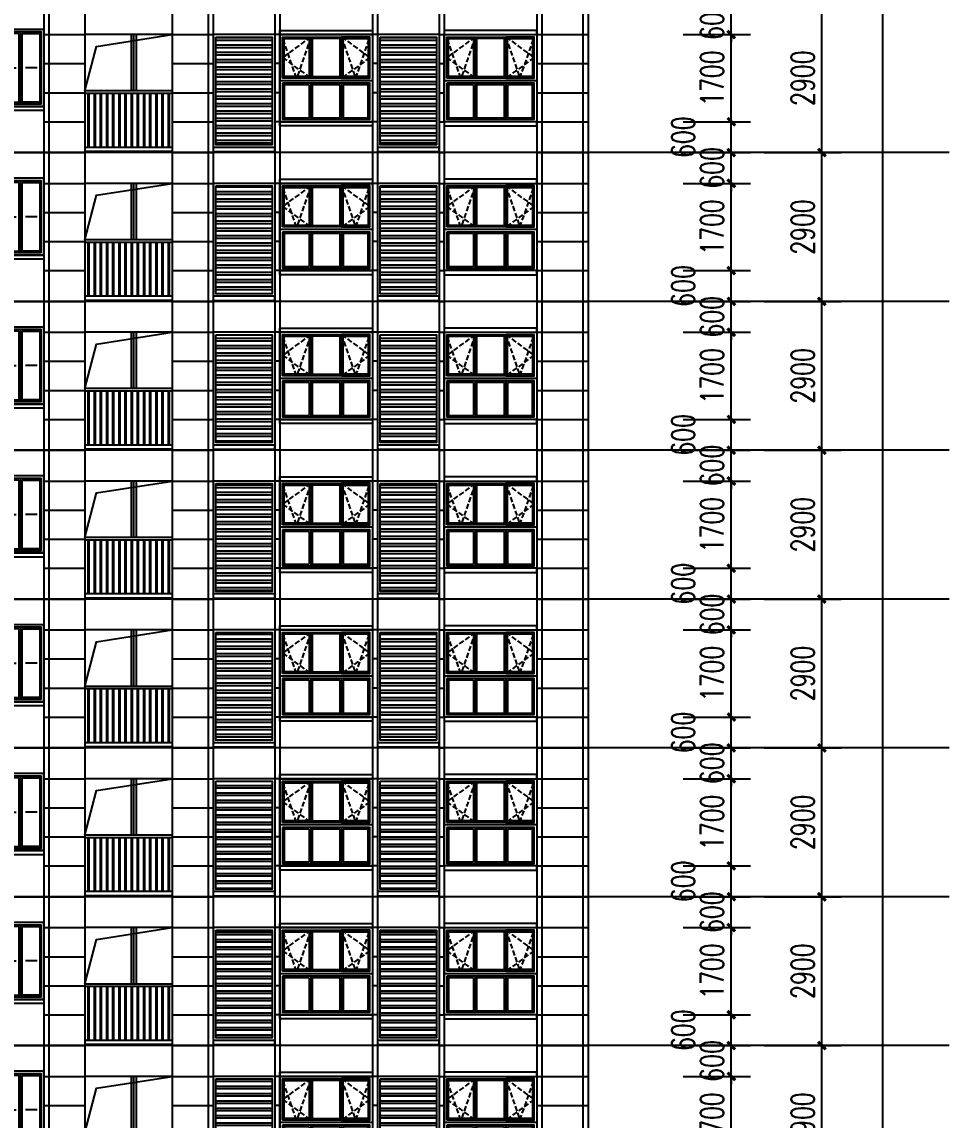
# Model space of a CAD drawing. Extents: x -59851 to 653804, y -249523 to 437614.
# Drawn here: x 485741 to 503797, y 393438 to 414833 of the extents above; entities that cross this region are included whole.
import ezdxf

# ---------------------------------------------------------------- set-up
doc = ezdxf.new("R2010")
doc.units = 0
doc.header["$LTSCALE"] = 1000
doc.header["$MEASUREMENT"] = 0
doc.linetypes.add('DASH', pattern=[0.35, 0.25, -0.1])
for name, color, linetype in [('A-材质分割线（横向）', 252, 'Continuous'), ('A-材质分割线（竖向）', 8, 'Continuous'), ('A-注释', 8, 'Continuous'), ('A-洞口', 105, 'Continuous'), ('A-示意', 8, 'Continuous'), ('A-第三道尺寸线', 105, 'Continuous'), ('DOTE', 16, 'Continuous'), ('ELE-0', 142, 'Continuous'), ('ELE-2', 31, 'Continuous'), ('ELE-3', 35, 'Continuous'), ('ELE-6', 8, 'Continuous'), ('PUB_DIM', 3, 'Continuous'), ('PUB_HATCH', 8, 'Continuous'), ('栏杆', 142, 'Continuous')]:
    doc.layers.add(name, color=color, linetype=linetype)
doc.styles.add('_TCH_DIM_T3', font='SIMPLEX.shx', dxfattribs={"width": 0.705882, "bigfont": 'GBCBIG.shx'})
doc.dimstyles.new('_TCH_ARCH&&150', dxfattribs={"dimtxt": 446.25, "dimasz": 150, "dimexe": 375, "dimexo": 450, "dimgap": 150, "dimtad": 1, "dimdec": 0, "dimzin": 0, "dimdsep": 46, "dimtxsty": '_TCH_DIM_T3', "dimblk": 'ARCHTICK', "dimcen": 0.09, "dimclrt": 7, "dimazin": 2, "dimtfac": 1, "dimtdec": 0, "dimtix": 1, "dimtmove": 2, "dimatfit": 3, "dimfxl": 0, "dimtolj": 1, "dimtzin": 0, "dimarcsym": 0})
pattern_1 = [(180, (0, 0), (-1e-14, -142.875), []), (180, (-47.63, 47.63), (-1e-14, -142.875), [])]

# ---------------------------------------------------------------- blocks, each defined once
blk = doc.blocks.new('151400')
at = {"layer": 'A-示意', "linetype": 'DASH', "ltscale": 0.4}
for points in [[(426808, 377013), (426258, 376363), (426808, 375713)], [(426258, 377013), (426533, 375713), (426808, 377013)]]:
    blk.add_lwpolyline(points, dxfattribs=at)
at = {"layer": 'ELE-0'}
blk.add_line((426808, 375713), (426808, 377013), dxfattribs=at)
for points in [[(426208, 375663), (427708, 375663), (427708, 377063), (426208, 377063)], [(426258, 375713), (427658, 375713), (427658, 377013), (426258, 377013)], [(426778, 376983), (426288, 376983), (426288, 375743), (426778, 375743)], [(426838, 376983), (427628, 376983), (427628, 375743), (426838, 375743)]]:
    blk.add_lwpolyline(points, close=True, dxfattribs=at)
blk = doc.blocks.new('jfdjksjkjkjkjkkj')
at = {"layer": 'A-注释'}
for points in [[(429217, 363047), (429067, 363047), (429067, 363067)], [(429399, 363047), (429549, 363047), (429549, 363067)]]:
    blk.add_hatch(color=256, dxfattribs=at).paths.add_polyline_path(points)
for points in [[(428988, 363047), (429217, 363047)], [(429628, 363047), (429399, 363047)]]:
    blk.add_lwpolyline(points, dxfattribs=at)
at = {"layer": 'ELE-0'}
blk.add_line((429308, 362347), (429308, 363747), dxfattribs=at)
for points in [[(428858, 362297), (429758, 362297), (429758, 363797), (428858, 363797)], [(428908, 362347), (429708, 362347), (429708, 363747), (428908, 363747)], [(429278, 363717), (428938, 363717), (428938, 362377), (429278, 362377)], [(429338, 363717), (429678, 363717), (429678, 362377), (429338, 362377)]]:
    blk.add_lwpolyline(points, close=True, dxfattribs=at)
blk = doc.blocks.new('1718')
at = {"layer": 'A-示意', "linetype": 'DASH', "ltscale": 0.4}
for points in [[(443561, 363543), (443011, 363143), (443561, 362743)], [(443561, 363543), (443286, 362743), (443011, 363543)], [(444161, 363543), (444711, 363143), (444161, 362743)], [(444161, 363543), (444436, 362743), (444711, 363543)]]:
    blk.add_lwpolyline(points, dxfattribs=at)
at = {"layer": 'ELE-0'}
for p, q in [((443561, 363543), (443561, 362743)), ((444761, 363543), (444761, 361943)), ((444761, 362693), (442961, 362693)), ((443561, 362643), (443561, 361943)), ((444161, 362643), (444161, 361943)), ((443531, 362613), (443531, 361973)), ((444191, 362613), (444191, 361973))]:
    blk.add_line(p, q, dxfattribs=at)
for points in [[(442961, 361893), (442961, 363593), (444761, 363593), (444761, 361893), (442961, 361893)], [(443531, 362613), (443041, 362613), (443041, 361973), (443531, 361973)], [(444191, 361973), (444681, 361973), (444681, 362613), (444191, 362613)]]:
    blk.add_lwpolyline(points, dxfattribs=at)
for points in [[(443011, 362743), (443011, 363543), (444161, 363543), (444161, 362743)], [(443531, 362773), (443041, 362773), (443041, 363513), (443531, 363513)], [(443591, 362773), (444131, 362773), (444131, 363513), (443591, 363513)], [(444161, 362743), (444711, 362743), (444711, 363543), (444161, 363543)], [(444191, 363513), (444681, 363513), (444681, 362773), (444191, 362773)], [(443011, 362643), (443011, 361943), (444711, 361943), (444711, 362643)], [(444131, 362613), (443591, 362613), (443591, 361973), (444131, 361973)]]:
    blk.add_lwpolyline(points, close=True, dxfattribs=at)
blk = doc.blocks.new('17001100')
for p, q in [((12192, 399579), (10492, 399579)), ((12192, 399529), (10492, 399529)), ((10834, 399529), (10602, 399529)), ((10855, 399529), (10834, 399529))]:
    blk.add_line(p, q)
for points in [[(10552, 399529), (10552, 398479)], [(10572, 399529), (10572, 398479)], [(10672, 399529), (10672, 398479)], [(10692, 399529), (10692, 398479)], [(10792, 399529), (10792, 398479)], [(10812, 399529), (10812, 398479)], [(10912, 399529), (10912, 398479)], [(10932, 399529), (10932, 398479)], [(11032, 399529), (11032, 398479)], [(11052, 399529), (11052, 398479)], [(11152, 399529), (11152, 398479)], [(11172, 399529), (11172, 398479)], [(11272, 399529), (11272, 398479)], [(11292, 399529), (11292, 398479)], [(11392, 399529), (11392, 398479)], [(11412, 399529), (11412, 398479)], [(11512, 399529), (11512, 398479)], [(11532, 399529), (11532, 398479)], [(11632, 399529), (11632, 398479)], [(11652, 399529), (11652, 398479)], [(11752, 399529), (11752, 398479)], [(11772, 399529), (11772, 398479)], [(11872, 399529), (11872, 398479)], [(11892, 399529), (11892, 398479)], [(11992, 399529), (11992, 398479)], [(12012, 399529), (12012, 398479)], [(12112, 399529), (12112, 398479)], [(12132, 399529), (12132, 398479)]]:
    blk.add_lwpolyline(points)
blk = doc.blocks.new('nanssliman')
at = {"layer": 'PUB_HATCH'}
h = blk.add_hatch(dxfattribs=at)
h.set_pattern_fill('ANSI32', color=256, scale=30, angle=135)
h.set_pattern_definition([(180, (-15200, 0), (-1e-14, -142.875), []), (180, (-15247.63, 47.63), (-1e-14, -142.875), [])])
h.paths.add_polyline_path([(421108, 363647), (422208, 363647), (422208, 361547), (421108, 361547)])
h = blk.add_hatch(dxfattribs=at)
h.set_pattern_fill('ANSI32', color=256, scale=30, angle=135)
h.set_pattern_definition(pattern_1)
h.paths.add_polyline_path([(424308, 363647), (425408, 363647), (425408, 361547), (424308, 361547)])
h = blk.add_hatch(dxfattribs=at)
h.set_pattern_fill('ANSI32', color=256, scale=30, angle=135)
h.set_pattern_definition([(180, (-3200, 0), (-1e-14, -142.875), []), (180, (-3247.63, 47.63), (-1e-14, -142.875), [])])
h.paths.add_polyline_path([(433108, 363647), (434208, 363647), (434208, 361547), (433108, 361547)])
h = blk.add_hatch(dxfattribs=at)
h.set_pattern_fill('ANSI32', color=256, scale=30, angle=135)
h.set_pattern_definition(pattern_1)
h.paths.add_polyline_path([(436308, 363647), (437408, 363647), (437408, 361547), (436308, 361547)])
at = {"layer": 'A-材质分割线（横向）'}
for p, q in [((427558, 363697), (428858, 363697)), ((429758, 363697), (430558, 363697)), ((427558, 363130), (428858, 363130)), ((429758, 363130), (430558, 363130)), ((427558, 362564), (428858, 362564)), ((429758, 362564), (430558, 362564)), ((427558, 361997), (428858, 361997)), ((429758, 361997), (430558, 361997)), ((427558, 361397), (430558, 361397))]:
    blk.add_line(p, q, dxfattribs=at)
for points in [[(418358, 363697), (419158, 363697)], [(421058, 363697), (420958, 363697)], [(422258, 363697), (422358, 363697)], [(424258, 363697), (424158, 363697)], [(425458, 363697), (426058, 363697)], [(432258, 363697), (433058, 363697)], [(434358, 363697), (434258, 363697)], [(436258, 363697), (436158, 363697)], [(437458, 363697), (437558, 363697)], [(439358, 363697), (440358, 363697)], [(418358, 363130), (419158, 363130)], [(421058, 363130), (420958, 363130)], [(422258, 363130), (422358, 363130)], [(424258, 363130), (424158, 363130)], [(425458, 363130), (426058, 363130)], [(432258, 363130), (433058, 363130)], [(434358, 363130), (434258, 363130)], [(436258, 363130), (436158, 363130)], [(437458, 363130), (437558, 363130)], [(439358, 363130), (440358, 363130)], [(418358, 362564), (419158, 362564)], [(421058, 362564), (420958, 362564)], [(422258, 362564), (422358, 362564)], [(424258, 362564), (424158, 362564)], [(425458, 362564), (426058, 362564)], [(432258, 362564), (433058, 362564)], [(434358, 362564), (434258, 362564)], [(436258, 362564), (436158, 362564)], [(437458, 362564), (437558, 362564)], [(439358, 362564), (440358, 362564)], [(418358, 361997), (419158, 361997)], [(421058, 361997), (420958, 361997)], [(422258, 361997), (422358, 361997)], [(424258, 361997), (424158, 361997)], [(425458, 361997), (426058, 361997)], [(432258, 361997), (433058, 361997)], [(434358, 361997), (434258, 361997)], [(436258, 361997), (436158, 361997)], [(437458, 361997), (437558, 361997)], [(439358, 361997), (440358, 361997)], [(418358, 361397), (419158, 361397)], [(421058, 361397), (420958, 361397)], [(422258, 361397), (422358, 361397)], [(424258, 361397), (424158, 361397)], [(425458, 361397), (426058, 361397)], [(432258, 361397), (433058, 361397)], [(434358, 361397), (434258, 361397)], [(436258, 361397), (436158, 361397)], [(437458, 361397), (437558, 361397)], [(439358, 361397), (440358, 361397)]]:
    blk.add_lwpolyline(points, dxfattribs=at)
at = {"layer": 'A-材质分割线（竖向）'}
for points in [[(426058, 364297), (426058, 363697)], [(427558, 364297), (427558, 363697)], [(426058, 362297), (426058, 362297)], [(426058, 362217), (426058, 361397)], [(427558, 362297), (427558, 362297)], [(427558, 362217), (427558, 361397)]]:
    blk.add_lwpolyline(points, dxfattribs=at)
at = {"layer": 'A-洞口'}
blk.add_lwpolyline([(430558, 362597), (430784, 363466), (432258, 363697)], dxfattribs=at)
at = {"layer": 'ELE-2'}
for points in [[(418458, 364297), (418458, 361397)], [(419058, 364297), (419058, 361397)], [(419158, 364297), (419158, 361397)], [(420958, 364297), (420958, 361397)], [(421058, 364297), (421058, 361397)], [(422258, 364297), (422258, 361397)], [(422358, 364297), (422358, 361397)], [(424158, 364297), (424158, 361397)], [(424258, 364297), (424258, 361397)], [(425458, 364297), (425458, 361397)], [(425558, 364297), (425558, 361397)], [(428858, 364297), (428858, 361397)], [(429758, 364297), (429758, 361397)], [(430558, 364297), (430558, 361397)], [(432258, 364297), (432258, 361397)], [(433058, 364297), (433058, 361397)], [(434258, 364297), (434258, 361397)], [(434358, 364297), (434358, 361397)], [(436158, 364297), (436158, 361997)], [(436258, 364297), (436258, 361397)], [(437458, 364297), (437458, 361397)], [(437558, 364297), (437558, 361397)], [(439358, 364297), (439358, 361397)], [(439458, 364297), (439458, 361397)], [(426058, 363697), (426058, 362297)], [(427558, 363697), (427558, 362297)], [(436158, 361917), (436158, 361397)]]:
    blk.add_lwpolyline(points, dxfattribs=at)
at = {"layer": 'ELE-3'}
for points in [[(418358, 364297), (418358, 361397)], [(440358, 364297), (440358, 361397)], [(429758, 363797), (428858, 363797)], [(422258, 363697), (421058, 363697)], [(425458, 363697), (424258, 363697)], [(432258, 363697), (430558, 363697)], [(434258, 363697), (433058, 363697)], [(437458, 363697), (436258, 363697)], [(429758, 362297), (428858, 362297)], [(428908, 362297), (428908, 362217)], [(432258, 361497), (430558, 361497)], [(432258, 361417), (430558, 361417)]]:
    blk.add_lwpolyline(points, dxfattribs=at)
for points in [[(420958, 363697), (419158, 363697), (419158, 363777), (420958, 363777)], [(422358, 363697), (424158, 363697), (424158, 363777), (422358, 363777)], [(434358, 363777), (436158, 363777), (436158, 363697), (434358, 363697)], [(439358, 363777), (437558, 363777), (437558, 363697), (439358, 363697)], [(426008, 362217), (427608, 362217), (427608, 362297), (426008, 362297)], [(428858, 362297), (429758, 362297), (429758, 362217), (428858, 362217)], [(420958, 361917), (419158, 361917), (419158, 361997), (420958, 361997)], [(422358, 361917), (424158, 361917), (424158, 361997), (422358, 361997)], [(434358, 361997), (436158, 361997), (436158, 361917), (434358, 361917)], [(439358, 361997), (437558, 361997), (437558, 361917), (439358, 361917)], [(422258, 361497), (421058, 361497), (421058, 361417), (422258, 361417)], [(424258, 361497), (425458, 361497), (425458, 361417), (424258, 361417)], [(434258, 361497), (433058, 361497), (433058, 361417), (434258, 361417)], [(437458, 361497), (436258, 361497), (436258, 361417), (437458, 361417)]]:
    blk.add_lwpolyline(points, close=True, dxfattribs=at)
at = {"layer": 'ELE-6'}
for points in [[(431458, 363697), (431458, 362597)], [(431508, 363697), (431508, 362597)], [(431558, 363697), (431558, 362597)]]:
    blk.add_lwpolyline(points, dxfattribs=at)
at = {"layer": 'PUB_HATCH'}
for points in [[(421108, 363647), (422208, 363647), (422208, 361547), (421108, 361547)], [(424308, 363647), (425408, 363647), (425408, 361547), (424308, 361547)], [(433108, 363647), (434208, 363647), (434208, 361547), (433108, 361547)], [(436308, 363647), (437408, 363647), (437408, 361547), (436308, 361547)]]:
    blk.add_lwpolyline(points, close=True, dxfattribs=at)
at = {"layer": 'ELE-0'}
for name, p in [('jfdjksjkjkjkjkkj', (0, 0)), ('1718', (-20603, 104)), ('151400', (-150, -13366)), ('1718', (-8603, 104)), ('1718', (-5403, 104))]:
    blk.add_blockref(name, p, dxfattribs=at)
at = {"layer": 'ELE-0', "xscale": -1}
blk.add_blockref('1718', (863919, 104), dxfattribs=at)
at = {"layer": '栏杆'}
blk.add_blockref('17001100', (420066, -36982), dxfattribs=at)
blk = doc.blocks.new('_ArchTick')
at = {"color": 0, "linetype": 'ByBlock', "const_width": 0.4}
blk.add_lwpolyline([(-0.5, -0.5), (0.5, 0.5)], dxfattribs=at)
blk = doc.blocks.new('*D3803')
at = {"layer": 'Defpoints', "color": 0, "transparency": 16777216}
for p in [(500911, 419288), (502510, 419288), (500911, 364438)]:
    blk.add_point(p, dxfattribs=at)
at = {"layer": 'PUB_DIM', "color": 0, "lineweight": -2, "transparency": 16777216}
for p, q in [((501361, 419288), (502885, 419288)), ((502510, 364438), (502510, 419288)), ((501361, 364438), (502885, 364438))]:
    blk.add_line(p, q, dxfattribs=at)
at = {"layer": 'PUB_DIM', "color": 0, "lineweight": -2, "transparency": 16777216, "xscale": 150, "yscale": 150, "zscale": 150}
for p, rotation in [((502510, 419288), 90), ((502510, 364438), 270)]:
    blk.add_blockref('_ArchTick', p, dxfattribs=dict(at, rotation=rotation))
at = {"layer": 'PUB_DIM', "color": 7, "transparency": 16777216, "insert": (502137, 391863), "char_height": 446.2, "attachment_point": 5, "rotation": 90, "style": '_TCH_DIM_T3'}
blk.add_mtext('\\A1;54850', dxfattribs=at)
blk = doc.blocks.new('*D3806')
at = {"layer": 'Defpoints', "color": 0, "transparency": 16777216}
for p in [(499748, 415188), (501321, 415188), (499748, 412288)]:
    blk.add_point(p, dxfattribs=at)
at = {"layer": 'PUB_DIM', "color": 0, "lineweight": -2, "transparency": 16777216}
for p, q in [((500198, 415188), (501696, 415188)), ((501321, 412288), (501321, 415188)), ((500198, 412288), (501696, 412288))]:
    blk.add_line(p, q, dxfattribs=at)
at = {"layer": 'PUB_DIM', "color": 0, "lineweight": -2, "transparency": 16777216, "xscale": 150, "yscale": 150, "zscale": 150}
for p, rotation in [((501321, 415188), 90), ((501321, 412288), 270)]:
    blk.add_blockref('_ArchTick', p, dxfattribs=dict(at, rotation=rotation))
at = {"layer": 'PUB_DIM', "color": 7, "transparency": 16777216, "insert": (500948, 413738), "char_height": 446.2, "attachment_point": 5, "rotation": 90, "style": '_TCH_DIM_T3'}
blk.add_mtext('\\A1;2900', dxfattribs=at)
blk = doc.blocks.new('*D3807')
at = {"layer": 'Defpoints', "color": 0, "transparency": 16777216}
for p in [(499748, 412288), (501321, 412288), (499748, 409388)]:
    blk.add_point(p, dxfattribs=at)
at = {"layer": 'PUB_DIM', "color": 0, "lineweight": -2, "transparency": 16777216}
for p, q in [((500198, 412288), (501696, 412288)), ((501321, 409388), (501321, 412288)), ((500198, 409388), (501696, 409388))]:
    blk.add_line(p, q, dxfattribs=at)
at = {"layer": 'PUB_DIM', "color": 0, "lineweight": -2, "transparency": 16777216, "xscale": 150, "yscale": 150, "zscale": 150}
for p, rotation in [((501321, 412288), 90), ((501321, 409388), 270)]:
    blk.add_blockref('_ArchTick', p, dxfattribs=dict(at, rotation=rotation))
at = {"layer": 'PUB_DIM', "color": 7, "transparency": 16777216, "insert": (500948, 410838), "char_height": 446.2, "attachment_point": 5, "rotation": 90, "style": '_TCH_DIM_T3'}
blk.add_mtext('\\A1;2900', dxfattribs=at)
blk = doc.blocks.new('*D3808')
at = {"layer": 'Defpoints', "color": 0, "transparency": 16777216}
for p in [(499748, 409388), (501321, 409388), (499748, 406488)]:
    blk.add_point(p, dxfattribs=at)
at = {"layer": 'PUB_DIM', "color": 0, "lineweight": -2, "transparency": 16777216}
for p, q in [((500198, 409388), (501696, 409388)), ((501321, 406488), (501321, 409388)), ((500198, 406488), (501696, 406488))]:
    blk.add_line(p, q, dxfattribs=at)
at = {"layer": 'PUB_DIM', "color": 0, "lineweight": -2, "transparency": 16777216, "xscale": 150, "yscale": 150, "zscale": 150}
for p, rotation in [((501321, 409388), 90), ((501321, 406488), 270)]:
    blk.add_blockref('_ArchTick', p, dxfattribs=dict(at, rotation=rotation))
at = {"layer": 'PUB_DIM', "color": 7, "transparency": 16777216, "insert": (500948, 407938), "char_height": 446.2, "attachment_point": 5, "rotation": 90, "style": '_TCH_DIM_T3'}
blk.add_mtext('\\A1;2900', dxfattribs=at)
blk = doc.blocks.new('*D3809')
at = {"layer": 'Defpoints', "color": 0, "transparency": 16777216}
for p in [(499748, 406488), (501321, 406488), (499748, 403588)]:
    blk.add_point(p, dxfattribs=at)
at = {"layer": 'PUB_DIM', "color": 0, "lineweight": -2, "transparency": 16777216}
for p, q in [((500198, 406488), (501696, 406488)), ((501321, 403588), (501321, 406488)), ((500198, 403588), (501696, 403588))]:
    blk.add_line(p, q, dxfattribs=at)
at = {"layer": 'PUB_DIM', "color": 0, "lineweight": -2, "transparency": 16777216, "xscale": 150, "yscale": 150, "zscale": 150}
for p, rotation in [((501321, 406488), 90), ((501321, 403588), 270)]:
    blk.add_blockref('_ArchTick', p, dxfattribs=dict(at, rotation=rotation))
at = {"layer": 'PUB_DIM', "color": 7, "transparency": 16777216, "insert": (500948, 405038), "char_height": 446.2, "attachment_point": 5, "rotation": 90, "style": '_TCH_DIM_T3'}
blk.add_mtext('\\A1;2900', dxfattribs=at)
blk = doc.blocks.new('*D3810')
at = {"layer": 'Defpoints', "color": 0, "transparency": 16777216}
for p in [(499748, 403588), (501321, 403588), (499748, 400688)]:
    blk.add_point(p, dxfattribs=at)
at = {"layer": 'PUB_DIM', "color": 0, "lineweight": -2, "transparency": 16777216}
for p, q in [((500198, 403588), (501696, 403588)), ((501321, 400688), (501321, 403588)), ((500198, 400688), (501696, 400688))]:
    blk.add_line(p, q, dxfattribs=at)
at = {"layer": 'PUB_DIM', "color": 0, "lineweight": -2, "transparency": 16777216, "xscale": 150, "yscale": 150, "zscale": 150}
for p, rotation in [((501321, 403588), 90), ((501321, 400688), 270)]:
    blk.add_blockref('_ArchTick', p, dxfattribs=dict(at, rotation=rotation))
at = {"layer": 'PUB_DIM', "color": 7, "transparency": 16777216, "insert": (500948, 402138), "char_height": 446.2, "attachment_point": 5, "rotation": 90, "style": '_TCH_DIM_T3'}
blk.add_mtext('\\A1;2900', dxfattribs=at)
blk = doc.blocks.new('*D3811')
at = {"layer": 'Defpoints', "color": 0, "transparency": 16777216}
for p in [(499748, 400688), (501321, 400688), (499748, 397788)]:
    blk.add_point(p, dxfattribs=at)
at = {"layer": 'PUB_DIM', "color": 0, "lineweight": -2, "transparency": 16777216}
for p, q in [((500198, 400688), (501696, 400688)), ((501321, 397788), (501321, 400688)), ((500198, 397788), (501696, 397788))]:
    blk.add_line(p, q, dxfattribs=at)
at = {"layer": 'PUB_DIM', "color": 0, "lineweight": -2, "transparency": 16777216, "xscale": 150, "yscale": 150, "zscale": 150}
for p, rotation in [((501321, 400688), 90), ((501321, 397788), 270)]:
    blk.add_blockref('_ArchTick', p, dxfattribs=dict(at, rotation=rotation))
at = {"layer": 'PUB_DIM', "color": 7, "transparency": 16777216, "insert": (500948, 399238), "char_height": 446.2, "attachment_point": 5, "rotation": 90, "style": '_TCH_DIM_T3'}
blk.add_mtext('\\A1;2900', dxfattribs=at)
blk = doc.blocks.new('*D3812')
at = {"layer": 'Defpoints', "color": 0, "transparency": 16777216}
for p in [(499748, 397788), (501321, 397788), (499748, 394888)]:
    blk.add_point(p, dxfattribs=at)
at = {"layer": 'PUB_DIM', "color": 0, "lineweight": -2, "transparency": 16777216}
for p, q in [((500198, 397788), (501696, 397788)), ((501321, 394888), (501321, 397788)), ((500198, 394888), (501696, 394888))]:
    blk.add_line(p, q, dxfattribs=at)
at = {"layer": 'PUB_DIM', "color": 0, "lineweight": -2, "transparency": 16777216, "xscale": 150, "yscale": 150, "zscale": 150}
for p, rotation in [((501321, 397788), 90), ((501321, 394888), 270)]:
    blk.add_blockref('_ArchTick', p, dxfattribs=dict(at, rotation=rotation))
at = {"layer": 'PUB_DIM', "color": 7, "transparency": 16777216, "insert": (500948, 396338), "char_height": 446.2, "attachment_point": 5, "rotation": 90, "style": '_TCH_DIM_T3'}
blk.add_mtext('\\A1;2900', dxfattribs=at)
blk = doc.blocks.new('*D3813')
at = {"layer": 'Defpoints', "color": 0, "transparency": 16777216}
for p in [(499748, 394888), (501321, 394888), (499748, 391988)]:
    blk.add_point(p, dxfattribs=at)
at = {"layer": 'PUB_DIM', "color": 0, "lineweight": -2, "transparency": 16777216}
for p, q in [((500198, 394888), (501696, 394888)), ((501321, 391988), (501321, 394888)), ((500198, 391988), (501696, 391988))]:
    blk.add_line(p, q, dxfattribs=at)
at = {"layer": 'PUB_DIM', "color": 0, "lineweight": -2, "transparency": 16777216, "xscale": 150, "yscale": 150, "zscale": 150}
for p, rotation in [((501321, 394888), 90), ((501321, 391988), 270)]:
    blk.add_blockref('_ArchTick', p, dxfattribs=dict(at, rotation=rotation))
at = {"layer": 'PUB_DIM', "color": 7, "transparency": 16777216, "insert": (500948, 393438), "char_height": 446.2, "attachment_point": 5, "rotation": 90, "style": '_TCH_DIM_T3'}
blk.add_mtext('\\A1;2900', dxfattribs=at)
blk = doc.blocks.new('*D3852')
at = {"layer": 'A-第三道尺寸线', "color": 0, "lineweight": -2, "transparency": 16777216}
for p, q in [((498622, 394288), (499932, 394288)), ((499557, 392588), (499557, 394288)), ((498622, 392588), (499932, 392588))]:
    blk.add_line(p, q, dxfattribs=at)
at = {"layer": 'Defpoints', "color": 0, "transparency": 16777216}
for p in [(498172, 394288), (499557, 394288), (498172, 392588)]:
    blk.add_point(p, dxfattribs=at)
at = {"layer": 'A-第三道尺寸线', "color": 0, "lineweight": -2, "transparency": 16777216, "xscale": 150, "yscale": 150, "zscale": 150}
for p, rotation in [((499557, 394288), 90), ((499557, 392588), 270)]:
    blk.add_blockref('_ArchTick', p, dxfattribs=dict(at, rotation=rotation))
at = {"layer": 'A-第三道尺寸线', "color": 7, "transparency": 16777216, "insert": (499183, 393438), "char_height": 446.2, "attachment_point": 5, "rotation": 90, "style": '_TCH_DIM_T3'}
blk.add_mtext('\\A1;1700', dxfattribs=at)
blk = doc.blocks.new('*D3853')
at = {"layer": 'A-第三道尺寸线', "color": 0, "lineweight": -2, "transparency": 16777216}
for p, q in [((499557, 394888), (499557, 395038)), ((498622, 394888), (499932, 394888)), ((499557, 394288), (499557, 394888)), ((498622, 394288), (499932, 394288)), ((499557, 394288), (499557, 394138))]:
    blk.add_line(p, q, dxfattribs=at)
at = {"layer": 'Defpoints', "color": 0, "transparency": 16777216}
for p in [(498172, 394888), (499557, 394888), (498172, 394288)]:
    blk.add_point(p, dxfattribs=at)
at = {"layer": 'A-第三道尺寸线', "color": 0, "lineweight": -2, "transparency": 16777216, "xscale": 150, "yscale": 150, "zscale": 150}
for p, rotation in [((499557, 394888), 270), ((499557, 394288), 90)]:
    blk.add_blockref('_ArchTick', p, dxfattribs=dict(at, rotation=rotation))
at = {"layer": 'A-第三道尺寸线', "color": 7, "transparency": 16777216, "insert": (499183, 394588), "char_height": 446.2, "attachment_point": 5, "rotation": 90, "style": '_TCH_DIM_T3'}
blk.add_mtext('\\A1;600', dxfattribs=at)
blk = doc.blocks.new('*D3854')
at = {"layer": 'A-第三道尺寸线', "color": 0, "lineweight": -2, "transparency": 16777216}
for p, q in [((498622, 395488), (499932, 395488)), ((499557, 394888), (499557, 395488)), ((498622, 394888), (499932, 394888))]:
    blk.add_line(p, q, dxfattribs=at)
at = {"layer": 'Defpoints', "color": 0, "transparency": 16777216}
for p in [(498172, 395488), (499557, 395488), (498172, 394888)]:
    blk.add_point(p, dxfattribs=at)
at = {"layer": 'A-第三道尺寸线', "color": 0, "lineweight": -2, "transparency": 16777216, "xscale": 150, "yscale": 150, "zscale": 150}
for p, rotation in [((499557, 395488), 90), ((499557, 394888), 270)]:
    blk.add_blockref('_ArchTick', p, dxfattribs=dict(at, rotation=rotation))
at = {"layer": 'A-第三道尺寸线', "color": 7, "transparency": 16777216, "insert": (498619, 395188), "char_height": 446.2, "attachment_point": 5, "rotation": 90, "style": '_TCH_DIM_T3'}
blk.add_mtext('\\A1;600', dxfattribs=at)
blk = doc.blocks.new('*D3855')
at = {"layer": 'A-第三道尺寸线', "color": 0, "lineweight": -2, "transparency": 16777216}
for p, q in [((498622, 397188), (499932, 397188)), ((499557, 395488), (499557, 397188)), ((498622, 395488), (499932, 395488))]:
    blk.add_line(p, q, dxfattribs=at)
at = {"layer": 'Defpoints', "color": 0, "transparency": 16777216}
for p in [(498172, 397188), (499557, 397188), (498172, 395488)]:
    blk.add_point(p, dxfattribs=at)
at = {"layer": 'A-第三道尺寸线', "color": 0, "lineweight": -2, "transparency": 16777216, "xscale": 150, "yscale": 150, "zscale": 150}
for p, rotation in [((499557, 397188), 90), ((499557, 395488), 270)]:
    blk.add_blockref('_ArchTick', p, dxfattribs=dict(at, rotation=rotation))
at = {"layer": 'A-第三道尺寸线', "color": 7, "transparency": 16777216, "insert": (499183, 396338), "char_height": 446.2, "attachment_point": 5, "rotation": 90, "style": '_TCH_DIM_T3'}
blk.add_mtext('\\A1;1700', dxfattribs=at)
blk = doc.blocks.new('*D3856')
at = {"layer": 'A-第三道尺寸线', "color": 0, "lineweight": -2, "transparency": 16777216}
for p, q in [((498622, 397788), (499932, 397788)), ((499557, 397788), (499557, 397938)), ((499557, 397188), (499557, 397788)), ((498622, 397188), (499932, 397188)), ((499557, 397188), (499557, 397038))]:
    blk.add_line(p, q, dxfattribs=at)
at = {"layer": 'Defpoints', "color": 0, "transparency": 16777216}
for p in [(498172, 397788), (499557, 397788), (498172, 397188)]:
    blk.add_point(p, dxfattribs=at)
at = {"layer": 'A-第三道尺寸线', "color": 0, "lineweight": -2, "transparency": 16777216, "xscale": 150, "yscale": 150, "zscale": 150}
for p, rotation in [((499557, 397788), 270), ((499557, 397188), 90)]:
    blk.add_blockref('_ArchTick', p, dxfattribs=dict(at, rotation=rotation))
at = {"layer": 'A-第三道尺寸线', "color": 7, "transparency": 16777216, "insert": (499183, 397488), "char_height": 446.2, "attachment_point": 5, "rotation": 90, "style": '_TCH_DIM_T3'}
blk.add_mtext('\\A1;600', dxfattribs=at)
blk = doc.blocks.new('*D3857')
at = {"layer": 'A-第三道尺寸线', "color": 0, "lineweight": -2, "transparency": 16777216}
for p, q in [((498622, 398388), (499932, 398388)), ((499557, 397788), (499557, 398388)), ((498622, 397788), (499932, 397788))]:
    blk.add_line(p, q, dxfattribs=at)
at = {"layer": 'Defpoints', "color": 0, "transparency": 16777216}
for p in [(498172, 398388), (499557, 398388), (498172, 397788)]:
    blk.add_point(p, dxfattribs=at)
at = {"layer": 'A-第三道尺寸线', "color": 0, "lineweight": -2, "transparency": 16777216, "xscale": 150, "yscale": 150, "zscale": 150}
for p, rotation in [((499557, 398388), 90), ((499557, 397788), 270)]:
    blk.add_blockref('_ArchTick', p, dxfattribs=dict(at, rotation=rotation))
at = {"layer": 'A-第三道尺寸线', "color": 7, "transparency": 16777216, "insert": (498619, 398088), "char_height": 446.2, "attachment_point": 5, "rotation": 90, "style": '_TCH_DIM_T3'}
blk.add_mtext('\\A1;600', dxfattribs=at)
blk = doc.blocks.new('*D3858')
at = {"layer": 'A-第三道尺寸线', "color": 0, "lineweight": -2, "transparency": 16777216}
for p, q in [((498622, 400088), (499932, 400088)), ((499557, 398388), (499557, 400088)), ((498622, 398388), (499932, 398388))]:
    blk.add_line(p, q, dxfattribs=at)
at = {"layer": 'Defpoints', "color": 0, "transparency": 16777216}
for p in [(498172, 400088), (499557, 400088), (498172, 398388)]:
    blk.add_point(p, dxfattribs=at)
at = {"layer": 'A-第三道尺寸线', "color": 0, "lineweight": -2, "transparency": 16777216, "xscale": 150, "yscale": 150, "zscale": 150}
for p, rotation in [((499557, 400088), 90), ((499557, 398388), 270)]:
    blk.add_blockref('_ArchTick', p, dxfattribs=dict(at, rotation=rotation))
at = {"layer": 'A-第三道尺寸线', "color": 7, "transparency": 16777216, "insert": (499183, 399238), "char_height": 446.2, "attachment_point": 5, "rotation": 90, "style": '_TCH_DIM_T3'}
blk.add_mtext('\\A1;1700', dxfattribs=at)
blk = doc.blocks.new('*D3859')
at = {"layer": 'A-第三道尺寸线', "color": 0, "lineweight": -2, "transparency": 16777216}
for p, q in [((499557, 400688), (499557, 400838)), ((498622, 400688), (499932, 400688)), ((499557, 400088), (499557, 400688)), ((498622, 400088), (499932, 400088)), ((499557, 400088), (499557, 399938))]:
    blk.add_line(p, q, dxfattribs=at)
at = {"layer": 'Defpoints', "color": 0, "transparency": 16777216}
for p in [(498172, 400688), (499557, 400688), (498172, 400088)]:
    blk.add_point(p, dxfattribs=at)
at = {"layer": 'A-第三道尺寸线', "color": 0, "lineweight": -2, "transparency": 16777216, "xscale": 150, "yscale": 150, "zscale": 150}
for p, rotation in [((499557, 400688), 270), ((499557, 400088), 90)]:
    blk.add_blockref('_ArchTick', p, dxfattribs=dict(at, rotation=rotation))
at = {"layer": 'A-第三道尺寸线', "color": 7, "transparency": 16777216, "insert": (499183, 400388), "char_height": 446.2, "attachment_point": 5, "rotation": 90, "style": '_TCH_DIM_T3'}
blk.add_mtext('\\A1;600', dxfattribs=at)
blk = doc.blocks.new('*D3860')
at = {"layer": 'A-第三道尺寸线', "color": 0, "lineweight": -2, "transparency": 16777216}
for p, q in [((498622, 401288), (499932, 401288)), ((499557, 400688), (499557, 401288)), ((498622, 400688), (499932, 400688))]:
    blk.add_line(p, q, dxfattribs=at)
at = {"layer": 'Defpoints', "color": 0, "transparency": 16777216}
for p in [(498172, 401288), (499557, 401288), (498172, 400688)]:
    blk.add_point(p, dxfattribs=at)
at = {"layer": 'A-第三道尺寸线', "color": 0, "lineweight": -2, "transparency": 16777216, "xscale": 150, "yscale": 150, "zscale": 150}
for p, rotation in [((499557, 401288), 90), ((499557, 400688), 270)]:
    blk.add_blockref('_ArchTick', p, dxfattribs=dict(at, rotation=rotation))
at = {"layer": 'A-第三道尺寸线', "color": 7, "transparency": 16777216, "insert": (498619, 400988), "char_height": 446.2, "attachment_point": 5, "rotation": 90, "style": '_TCH_DIM_T3'}
blk.add_mtext('\\A1;600', dxfattribs=at)
blk = doc.blocks.new('*D3861')
at = {"layer": 'A-第三道尺寸线', "color": 0, "lineweight": -2, "transparency": 16777216}
for p, q in [((498622, 402988), (499932, 402988)), ((499557, 401288), (499557, 402988)), ((498622, 401288), (499932, 401288))]:
    blk.add_line(p, q, dxfattribs=at)
at = {"layer": 'Defpoints', "color": 0, "transparency": 16777216}
for p in [(498172, 402988), (499557, 402988), (498172, 401288)]:
    blk.add_point(p, dxfattribs=at)
at = {"layer": 'A-第三道尺寸线', "color": 0, "lineweight": -2, "transparency": 16777216, "xscale": 150, "yscale": 150, "zscale": 150}
for p, rotation in [((499557, 402988), 90), ((499557, 401288), 270)]:
    blk.add_blockref('_ArchTick', p, dxfattribs=dict(at, rotation=rotation))
at = {"layer": 'A-第三道尺寸线', "color": 7, "transparency": 16777216, "insert": (499183, 402138), "char_height": 446.2, "attachment_point": 5, "rotation": 90, "style": '_TCH_DIM_T3'}
blk.add_mtext('\\A1;1700', dxfattribs=at)
blk = doc.blocks.new('*D3862')
at = {"layer": 'A-第三道尺寸线', "color": 0, "lineweight": -2, "transparency": 16777216}
for p, q in [((499557, 403588), (499557, 403738)), ((498622, 403588), (499932, 403588)), ((499557, 402988), (499557, 403588)), ((498622, 402988), (499932, 402988)), ((499557, 402988), (499557, 402838))]:
    blk.add_line(p, q, dxfattribs=at)
at = {"layer": 'Defpoints', "color": 0, "transparency": 16777216}
for p in [(498172, 403588), (499557, 403588), (498172, 402988)]:
    blk.add_point(p, dxfattribs=at)
at = {"layer": 'A-第三道尺寸线', "color": 0, "lineweight": -2, "transparency": 16777216, "xscale": 150, "yscale": 150, "zscale": 150}
for p, rotation in [((499557, 403588), 270), ((499557, 402988), 90)]:
    blk.add_blockref('_ArchTick', p, dxfattribs=dict(at, rotation=rotation))
at = {"layer": 'A-第三道尺寸线', "color": 7, "transparency": 16777216, "insert": (499183, 403288), "char_height": 446.2, "attachment_point": 5, "rotation": 90, "style": '_TCH_DIM_T3'}
blk.add_mtext('\\A1;600', dxfattribs=at)
blk = doc.blocks.new('*D3863')
at = {"layer": 'A-第三道尺寸线', "color": 0, "lineweight": -2, "transparency": 16777216}
for p, q in [((498622, 404188), (499932, 404188)), ((499557, 403588), (499557, 404188)), ((498622, 403588), (499932, 403588))]:
    blk.add_line(p, q, dxfattribs=at)
at = {"layer": 'Defpoints', "color": 0, "transparency": 16777216}
for p in [(498172, 404188), (499557, 404188), (498172, 403588)]:
    blk.add_point(p, dxfattribs=at)
at = {"layer": 'A-第三道尺寸线', "color": 0, "lineweight": -2, "transparency": 16777216, "xscale": 150, "yscale": 150, "zscale": 150}
for p, rotation in [((499557, 404188), 90), ((499557, 403588), 270)]:
    blk.add_blockref('_ArchTick', p, dxfattribs=dict(at, rotation=rotation))
at = {"layer": 'A-第三道尺寸线', "color": 7, "transparency": 16777216, "insert": (498619, 403888), "char_height": 446.2, "attachment_point": 5, "rotation": 90, "style": '_TCH_DIM_T3'}
blk.add_mtext('\\A1;600', dxfattribs=at)
blk = doc.blocks.new('*D3864')
at = {"layer": 'A-第三道尺寸线', "color": 0, "lineweight": -2, "transparency": 16777216}
for p, q in [((498622, 405888), (499932, 405888)), ((499557, 404188), (499557, 405888)), ((498622, 404188), (499932, 404188))]:
    blk.add_line(p, q, dxfattribs=at)
at = {"layer": 'Defpoints', "color": 0, "transparency": 16777216}
for p in [(498172, 405888), (499557, 405888), (498172, 404188)]:
    blk.add_point(p, dxfattribs=at)
at = {"layer": 'A-第三道尺寸线', "color": 0, "lineweight": -2, "transparency": 16777216, "xscale": 150, "yscale": 150, "zscale": 150}
for p, rotation in [((499557, 405888), 90), ((499557, 404188), 270)]:
    blk.add_blockref('_ArchTick', p, dxfattribs=dict(at, rotation=rotation))
at = {"layer": 'A-第三道尺寸线', "color": 7, "transparency": 16777216, "insert": (499183, 405038), "char_height": 446.2, "attachment_point": 5, "rotation": 90, "style": '_TCH_DIM_T3'}
blk.add_mtext('\\A1;1700', dxfattribs=at)
blk = doc.blocks.new('*D3865')
at = {"layer": 'A-第三道尺寸线', "color": 0, "lineweight": -2, "transparency": 16777216}
for p, q in [((499557, 406488), (499557, 406638)), ((498622, 406488), (499932, 406488)), ((499557, 405888), (499557, 406488)), ((498622, 405888), (499932, 405888)), ((499557, 405888), (499557, 405738))]:
    blk.add_line(p, q, dxfattribs=at)
at = {"layer": 'Defpoints', "color": 0, "transparency": 16777216}
for p in [(498172, 406488), (499557, 406488), (498172, 405888)]:
    blk.add_point(p, dxfattribs=at)
at = {"layer": 'A-第三道尺寸线', "color": 0, "lineweight": -2, "transparency": 16777216, "xscale": 150, "yscale": 150, "zscale": 150}
for p, rotation in [((499557, 406488), 270), ((499557, 405888), 90)]:
    blk.add_blockref('_ArchTick', p, dxfattribs=dict(at, rotation=rotation))
at = {"layer": 'A-第三道尺寸线', "color": 7, "transparency": 16777216, "insert": (499183, 406188), "char_height": 446.2, "attachment_point": 5, "rotation": 90, "style": '_TCH_DIM_T3'}
blk.add_mtext('\\A1;600', dxfattribs=at)
blk = doc.blocks.new('*D3866')
at = {"layer": 'A-第三道尺寸线', "color": 0, "lineweight": -2, "transparency": 16777216}
for p, q in [((498622, 407088), (499932, 407088)), ((499557, 406488), (499557, 407088)), ((498622, 406488), (499932, 406488))]:
    blk.add_line(p, q, dxfattribs=at)
at = {"layer": 'Defpoints', "color": 0, "transparency": 16777216}
for p in [(498172, 407088), (499557, 407088), (498172, 406488)]:
    blk.add_point(p, dxfattribs=at)
at = {"layer": 'A-第三道尺寸线', "color": 0, "lineweight": -2, "transparency": 16777216, "xscale": 150, "yscale": 150, "zscale": 150}
for p, rotation in [((499557, 407088), 90), ((499557, 406488), 270)]:
    blk.add_blockref('_ArchTick', p, dxfattribs=dict(at, rotation=rotation))
at = {"layer": 'A-第三道尺寸线', "color": 7, "transparency": 16777216, "insert": (498619, 406788), "char_height": 446.2, "attachment_point": 5, "rotation": 90, "style": '_TCH_DIM_T3'}
blk.add_mtext('\\A1;600', dxfattribs=at)
blk = doc.blocks.new('*D3867')
at = {"layer": 'A-第三道尺寸线', "color": 0, "lineweight": -2, "transparency": 16777216}
for p, q in [((498622, 408788), (499932, 408788)), ((499557, 407088), (499557, 408788)), ((498622, 407088), (499932, 407088))]:
    blk.add_line(p, q, dxfattribs=at)
at = {"layer": 'Defpoints', "color": 0, "transparency": 16777216}
for p in [(498172, 408788), (499557, 408788), (498172, 407088)]:
    blk.add_point(p, dxfattribs=at)
at = {"layer": 'A-第三道尺寸线', "color": 0, "lineweight": -2, "transparency": 16777216, "xscale": 150, "yscale": 150, "zscale": 150}
for p, rotation in [((499557, 408788), 90), ((499557, 407088), 270)]:
    blk.add_blockref('_ArchTick', p, dxfattribs=dict(at, rotation=rotation))
at = {"layer": 'A-第三道尺寸线', "color": 7, "transparency": 16777216, "insert": (499183, 407938), "char_height": 446.2, "attachment_point": 5, "rotation": 90, "style": '_TCH_DIM_T3'}
blk.add_mtext('\\A1;1700', dxfattribs=at)
blk = doc.blocks.new('*D3868')
at = {"layer": 'A-第三道尺寸线', "color": 0, "lineweight": -2, "transparency": 16777216}
for p, q in [((499557, 409388), (499557, 409538)), ((498622, 409388), (499932, 409388)), ((499557, 408788), (499557, 409388)), ((498622, 408788), (499932, 408788)), ((499557, 408788), (499557, 408638))]:
    blk.add_line(p, q, dxfattribs=at)
at = {"layer": 'Defpoints', "color": 0, "transparency": 16777216}
for p in [(498172, 409388), (499557, 409388), (498172, 408788)]:
    blk.add_point(p, dxfattribs=at)
at = {"layer": 'A-第三道尺寸线', "color": 0, "lineweight": -2, "transparency": 16777216, "xscale": 150, "yscale": 150, "zscale": 150}
for p, rotation in [((499557, 409388), 270), ((499557, 408788), 90)]:
    blk.add_blockref('_ArchTick', p, dxfattribs=dict(at, rotation=rotation))
at = {"layer": 'A-第三道尺寸线', "color": 7, "transparency": 16777216, "insert": (499183, 409088), "char_height": 446.2, "attachment_point": 5, "rotation": 90, "style": '_TCH_DIM_T3'}
blk.add_mtext('\\A1;600', dxfattribs=at)
blk = doc.blocks.new('*D3869')
at = {"layer": 'A-第三道尺寸线', "color": 0, "lineweight": -2, "transparency": 16777216}
for p, q in [((498622, 409988), (499932, 409988)), ((499557, 409388), (499557, 409988)), ((498622, 409388), (499932, 409388))]:
    blk.add_line(p, q, dxfattribs=at)
at = {"layer": 'Defpoints', "color": 0, "transparency": 16777216}
for p in [(498172, 409988), (499557, 409988), (498172, 409388)]:
    blk.add_point(p, dxfattribs=at)
at = {"layer": 'A-第三道尺寸线', "color": 0, "lineweight": -2, "transparency": 16777216, "xscale": 150, "yscale": 150, "zscale": 150}
for p, rotation in [((499557, 409988), 90), ((499557, 409388), 270)]:
    blk.add_blockref('_ArchTick', p, dxfattribs=dict(at, rotation=rotation))
at = {"layer": 'A-第三道尺寸线', "color": 7, "transparency": 16777216, "insert": (498619, 409688), "char_height": 446.2, "attachment_point": 5, "rotation": 90, "style": '_TCH_DIM_T3'}
blk.add_mtext('\\A1;600', dxfattribs=at)
blk = doc.blocks.new('*D3870')
at = {"layer": 'A-第三道尺寸线', "color": 0, "lineweight": -2, "transparency": 16777216}
for p, q in [((498622, 411688), (499932, 411688)), ((499557, 409988), (499557, 411688)), ((498622, 409988), (499932, 409988))]:
    blk.add_line(p, q, dxfattribs=at)
at = {"layer": 'Defpoints', "color": 0, "transparency": 16777216}
for p in [(498172, 411688), (499557, 411688), (498172, 409988)]:
    blk.add_point(p, dxfattribs=at)
at = {"layer": 'A-第三道尺寸线', "color": 0, "lineweight": -2, "transparency": 16777216, "xscale": 150, "yscale": 150, "zscale": 150}
for p, rotation in [((499557, 411688), 90), ((499557, 409988), 270)]:
    blk.add_blockref('_ArchTick', p, dxfattribs=dict(at, rotation=rotation))
at = {"layer": 'A-第三道尺寸线', "color": 7, "transparency": 16777216, "insert": (499183, 410838), "char_height": 446.2, "attachment_point": 5, "rotation": 90, "style": '_TCH_DIM_T3'}
blk.add_mtext('\\A1;1700', dxfattribs=at)
blk = doc.blocks.new('*D3871')
at = {"layer": 'A-第三道尺寸线', "color": 0, "lineweight": -2, "transparency": 16777216}
for p, q in [((498622, 412288), (499932, 412288)), ((499557, 412288), (499557, 412438)), ((499557, 411688), (499557, 412288)), ((498622, 411688), (499932, 411688)), ((499557, 411688), (499557, 411538))]:
    blk.add_line(p, q, dxfattribs=at)
at = {"layer": 'Defpoints', "color": 0, "transparency": 16777216}
for p in [(498172, 412288), (499557, 412288), (498172, 411688)]:
    blk.add_point(p, dxfattribs=at)
at = {"layer": 'A-第三道尺寸线', "color": 0, "lineweight": -2, "transparency": 16777216, "xscale": 150, "yscale": 150, "zscale": 150}
for p, rotation in [((499557, 412288), 270), ((499557, 411688), 90)]:
    blk.add_blockref('_ArchTick', p, dxfattribs=dict(at, rotation=rotation))
at = {"layer": 'A-第三道尺寸线', "color": 7, "transparency": 16777216, "insert": (499183, 411988), "char_height": 446.2, "attachment_point": 5, "rotation": 90, "style": '_TCH_DIM_T3'}
blk.add_mtext('\\A1;600', dxfattribs=at)
blk = doc.blocks.new('*D3872')
at = {"layer": 'A-第三道尺寸线', "color": 0, "lineweight": -2, "transparency": 16777216}
for p, q in [((498622, 412888), (499932, 412888)), ((499557, 412288), (499557, 412888)), ((498622, 412288), (499932, 412288))]:
    blk.add_line(p, q, dxfattribs=at)
at = {"layer": 'Defpoints', "color": 0, "transparency": 16777216}
for p in [(498172, 412888), (499557, 412888), (498172, 412288)]:
    blk.add_point(p, dxfattribs=at)
at = {"layer": 'A-第三道尺寸线', "color": 0, "lineweight": -2, "transparency": 16777216, "xscale": 150, "yscale": 150, "zscale": 150}
for p, rotation in [((499557, 412888), 90), ((499557, 412288), 270)]:
    blk.add_blockref('_ArchTick', p, dxfattribs=dict(at, rotation=rotation))
at = {"layer": 'A-第三道尺寸线', "color": 7, "transparency": 16777216, "insert": (498619, 412588), "char_height": 446.2, "attachment_point": 5, "rotation": 90, "style": '_TCH_DIM_T3'}
blk.add_mtext('\\A1;600', dxfattribs=at)
blk = doc.blocks.new('*D3873')
at = {"layer": 'A-第三道尺寸线', "color": 0, "lineweight": -2, "transparency": 16777216}
for p, q in [((498622, 414588), (499932, 414588)), ((499557, 412888), (499557, 414588)), ((498622, 412888), (499932, 412888))]:
    blk.add_line(p, q, dxfattribs=at)
at = {"layer": 'Defpoints', "color": 0, "transparency": 16777216}
for p in [(498172, 414588), (499557, 414588), (498172, 412888)]:
    blk.add_point(p, dxfattribs=at)
at = {"layer": 'A-第三道尺寸线', "color": 0, "lineweight": -2, "transparency": 16777216, "xscale": 150, "yscale": 150, "zscale": 150}
for p, rotation in [((499557, 414588), 90), ((499557, 412888), 270)]:
    blk.add_blockref('_ArchTick', p, dxfattribs=dict(at, rotation=rotation))
at = {"layer": 'A-第三道尺寸线', "color": 7, "transparency": 16777216, "insert": (499183, 413738), "char_height": 446.2, "attachment_point": 5, "rotation": 90, "style": '_TCH_DIM_T3'}
blk.add_mtext('\\A1;1700', dxfattribs=at)
blk = doc.blocks.new('*D3874')
at = {"layer": 'A-第三道尺寸线', "color": 0, "lineweight": -2, "transparency": 16777216}
for p, q in [((499557, 415188), (499557, 415338)), ((498622, 415188), (499932, 415188)), ((499557, 414588), (499557, 415188)), ((498622, 414588), (499932, 414588)), ((499557, 414588), (499557, 414438))]:
    blk.add_line(p, q, dxfattribs=at)
at = {"layer": 'Defpoints', "color": 0, "transparency": 16777216}
for p in [(498172, 415188), (499557, 415188), (498172, 414588)]:
    blk.add_point(p, dxfattribs=at)
at = {"layer": 'A-第三道尺寸线', "color": 0, "lineweight": -2, "transparency": 16777216, "xscale": 150, "yscale": 150, "zscale": 150}
for p, rotation in [((499557, 415188), 270), ((499557, 414588), 90)]:
    blk.add_blockref('_ArchTick', p, dxfattribs=dict(at, rotation=rotation))
at = {"layer": 'A-第三道尺寸线', "color": 7, "transparency": 16777216, "insert": (499183, 414888), "char_height": 446.2, "attachment_point": 5, "rotation": 90, "style": '_TCH_DIM_T3'}
blk.add_mtext('\\A1;600', dxfattribs=at)

msp = doc.modelspace()

# ---------------------------------------------------------------- linework, layer by layer
at = {"layer": 'DOTE'}
for p, q in [((486266.5, 423848.2), (486266.5, 363523.9)), ((496666.5, 423848.2), (496666.5, 363523.9)), ((489366.5, 423287.8), (489366.5, 363523.9)), ((503797.4, 412287.8), (465417.9, 412287.8)), ((503797.4, 409387.8), (465417.9, 409387.8)), ((503797.4, 406487.8), (465417.9, 406487.8)), ((503797.4, 403587.8), (465417.9, 403587.8)), ((503797.4, 400687.8), (465417.9, 400687.8)), ((503797.4, 397787.8), (465417.9, 397787.8)), ((503797.4, 394887.8), (465417.9, 394887.8))]:
    msp.add_line(p, q, dxfattribs=at)

# ---------------------------------------------------------------- block references
for p in [(56408.3, 50890.8), (56408.3, 47990.8), (56408.3, 45090.8), (56408.3, 42190.8), (56408.3, 39290.8), (56408.3, 36390.8), (56408.3, 33490.8), (56408.3, 30590.8)]:
    msp.add_blockref('nanssliman', p)

# ---------------------------------------------------------------- dimensions: what is measured, and where the dimension line sits
at = {"layer": 'A-第三道尺寸线'}
for p1, p2, picture, middle in [((498172.5, 414587.8), (498172.5, 415187.8), '*D3874', (499183.4, 414887.8)), ((498172.5, 412887.8), (498172.5, 414587.8), '*D3873', (499183.4, 413737.8)), ((498172.5, 411687.8), (498172.5, 412287.8), '*D3871', (499183.4, 411987.8)), ((498172.5, 409987.8), (498172.5, 411687.8), '*D3870', (499183.4, 410837.8)), ((498172.5, 408787.8), (498172.5, 409387.8), '*D3868', (499183.4, 409087.8)), ((498172.5, 407087.8), (498172.5, 408787.8), '*D3867', (499183.4, 407937.8)), ((498172.5, 405887.8), (498172.5, 406487.8), '*D3865', (499183.4, 406187.8)), ((498172.5, 404187.8), (498172.5, 405887.8), '*D3864', (499183.4, 405037.8)), ((498172.5, 402987.8), (498172.5, 403587.8), '*D3862', (499183.4, 403287.8)), ((498172.5, 401287.8), (498172.5, 402987.8), '*D3861', (499183.4, 402137.8)), ((498172.5, 400087.8), (498172.5, 400687.8), '*D3859', (499183.4, 400387.8)), ((498172.5, 398387.8), (498172.5, 400087.8), '*D3858', (499183.4, 399237.8)), ((498172.5, 397187.8), (498172.5, 397787.8), '*D3856', (499183.4, 397487.8)), ((498172.5, 395487.8), (498172.5, 397187.8), '*D3855', (499183.4, 396337.8)), ((498172.5, 394287.8), (498172.5, 394887.8), '*D3853', (499183.4, 394587.8)), ((498172.5, 392587.8), (498172.5, 394287.8), '*D3852', (499183.4, 393437.8))]:
    dim = msp.add_aligned_dim(p1=p1, p2=p2, distance=-1384.1, dimstyle='_TCH_ARCH&&150', dxfattribs=at)
    dim.commit()
    dim.dimension.update_dxf_attribs({"geometry": picture, "text_midpoint": middle})
for base, p1, p2, picture, middle in [((499556.5, 412887.8), (498172.5, 412287.8), (498172.5, 412887.8), '*D3872', (498619, 412587.8)), ((499556.5, 409987.8), (498172.5, 409387.8), (498172.5, 409987.8), '*D3869', (498619, 409687.8)), ((499556.5, 407087.8), (498172.5, 406487.8), (498172.5, 407087.8), '*D3866', (498619, 406787.8)), ((499556.5, 404187.8), (498172.5, 403587.8), (498172.5, 404187.8), '*D3863', (498619, 403887.8)), ((499556.5, 401287.8), (498172.5, 400687.8), (498172.5, 401287.8), '*D3860', (498619, 400987.8)), ((499556.5, 398387.8), (498172.5, 397787.8), (498172.5, 398387.8), '*D3857', (498619, 398087.8)), ((499556.5, 395487.8), (498172.5, 394887.8), (498172.5, 395487.8), '*D3854', (498619, 395187.8))]:
    dim = msp.add_linear_dim(base=base, p1=p1, p2=p2, angle=90, dimstyle='_TCH_ARCH&&150', dxfattribs=at)
    dim.commit()
    dim.dimension.update_dxf_attribs({"geometry": picture, "text_midpoint": middle, "dimtype": 161})
at = {"layer": 'PUB_DIM'}
for p1, p2, distance, picture, middle in [((500911.2, 364437.8), (500911.2, 419287.8), -1599, '*D3803', (502137.1, 391862.8)), ((499747.7, 412287.8), (499747.7, 415187.8), -1573.3, '*D3806', (500947.9, 413737.8)), ((499747.7, 409387.8), (499747.7, 412287.8), -1573.3, '*D3807', (500947.9, 410837.8)), ((499747.7, 406487.8), (499747.7, 409387.8), -1573.3, '*D3808', (500947.9, 407937.8)), ((499747.7, 403587.8), (499747.7, 406487.8), -1573.3, '*D3809', (500947.9, 405037.8)), ((499747.7, 400687.8), (499747.7, 403587.8), -1573.3, '*D3810', (500947.9, 402137.8)), ((499747.7, 397787.8), (499747.7, 400687.8), -1573.3, '*D3811', (500947.9, 399237.8)), ((499747.7, 394887.8), (499747.7, 397787.8), -1573.3, '*D3812', (500947.9, 396337.8)), ((499747.7, 391987.8), (499747.7, 394887.8), -1573.3, '*D3813', (500947.9, 393437.8))]:
    dim = msp.add_aligned_dim(p1=p1, p2=p2, distance=distance, dimstyle='_TCH_ARCH&&150', dxfattribs=at)
    dim.commit()
    dim.dimension.update_dxf_attribs({"geometry": picture, "text_midpoint": middle})

doc.saveas('drawing.dxf')
